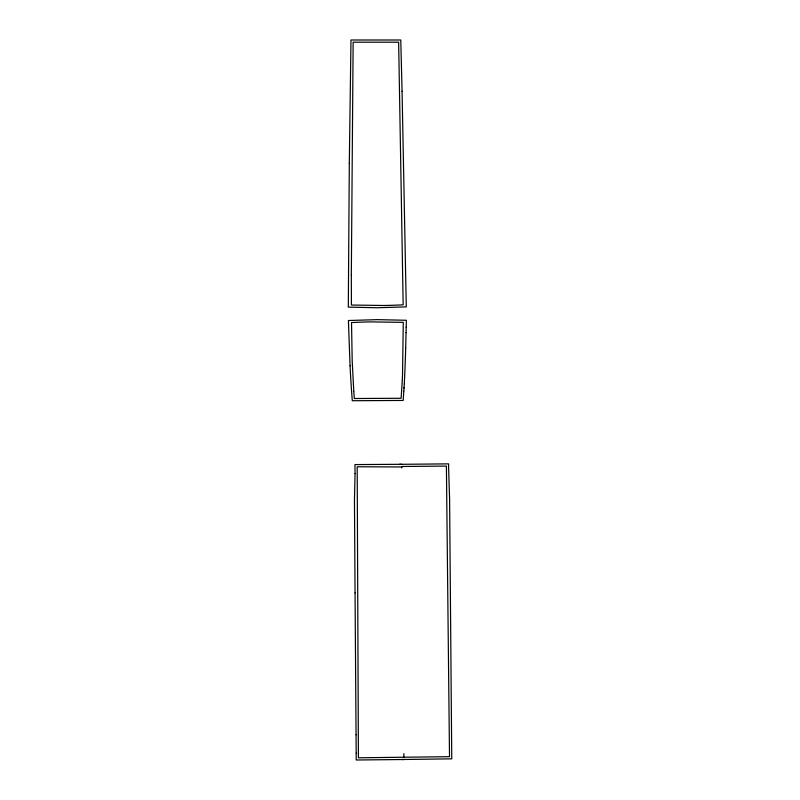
<?xml version="1.0" encoding="UTF-8"?>
<svg xmlns="http://www.w3.org/2000/svg" width="800" height="800" viewBox="0 0 800 800"><rect width="100%" height="100%" fill="white"/><g stroke="black" fill="none" stroke-linecap="round" stroke-linejoin="round"><path stroke-width="1.2" d="M406.08 332.65L406.19 327.24M406.06 332.66L405.69 348.15M401.81 467.91L401.83 466.49L446.4 466.08L449.51 756.68L358.41 757.79L357.19 466.76L401.84 466.96M349.31 163.43L348.31 307.12L377.29 307.75L406.28 306.87L402.06 91.3M349.31 163.43L350.98 40L400.78 40L402.06 91.3M405.68 348.15L405.44 356.89M405.43 356.89L404.76 374.74M402.52 374.65L403.28 322.35L370.92 321.9A551.33 551.33 0 0 0 351.52 322.57L352.2 361.08L353.77 391.22M402.49 375.35L402.39 377.66M404.72 375.45L404.48 380.18M402.27 380.07L402.36 378.29M402.24 380.64L402.1 383.22M404.45 380.75L404.28 383.82M402.07 383.93L401.12 398.27L354.32 398.52L353.78 391.43M404.25 384.28L404.02 388.03M404.06 387.4L403.83 390.96M403.81 391.26L403.17 400.45L352.29 400.73L351.54 390.87M448.55 466.12L449.59 498.46L451.75 758.84L401.8 759.52M403.93 759.5L356.2 760L356.19 753.12M399.58 464.32L448.61 463.87L448.62 466.05M401.81 464.3L354.96 464.58L355.06 473.6M351.45 389.62L351.54 390.8M351.44 389.5L350.56 375.71M350.56 375.71L350.07 365.81M350.06 365.81L348.57 324.72M355.05 473.6L354.46 500.45L355.06 592.91M403.88 753.62L403.91 757.3M348.55 324.71L348.43 320.52L377.4 319.64L406.35 320.28L406.2 327.24M356.06 734.82L356.18 753.12M356.06 734.82L355.06 592.91M351.33 275L351.4 305.04L383.76 305.49A551.33 551.33 0 0 0 403.16 304.82L398.64 42.19L353.14 42.19L351.33 275"/></g></svg>
